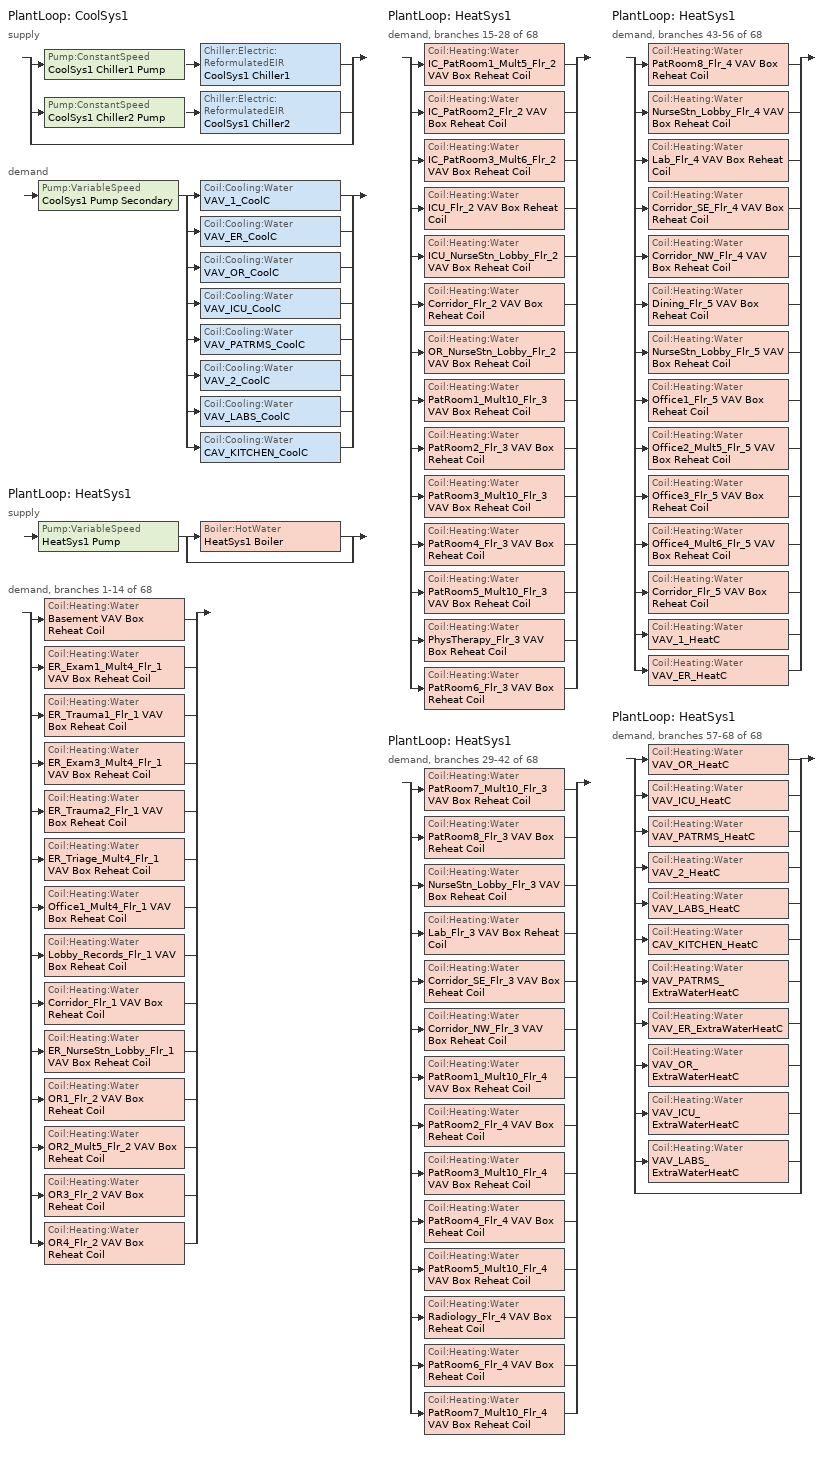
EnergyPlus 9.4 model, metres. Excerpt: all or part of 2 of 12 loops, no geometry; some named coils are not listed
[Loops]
PlantLoop 'CoolSys1'
 supply: split
  | Pump:ConstantSpeed 'CoolSys1 Chiller1 Pump' > Chiller:Electric:ReformulatedEIR 'CoolSys1 Chiller1'
  | Pump:ConstantSpeed 'CoolSys1 Chiller2 Pump' > Chiller:Electric:ReformulatedEIR 'CoolSys1 Chiller2'
  | bypass
 demand: Pump:VariableSpeed 'CoolSys1 Pump Secondary' > split
  | Coil:Cooling:Water 'VAV_1_CoolC'
  | Coil:Cooling:Water 'VAV_ER_CoolC'
  | Coil:Cooling:Water 'VAV_OR_CoolC'
  | Coil:Cooling:Water 'VAV_ICU_CoolC'
  | Coil:Cooling:Water 'VAV_PATRMS_CoolC'
  | Coil:Cooling:Water 'VAV_2_CoolC'
  | Coil:Cooling:Water 'VAV_LABS_CoolC'
  | Coil:Cooling:Water 'CAV_KITCHEN_CoolC'
PlantLoop 'HeatSys1'
 supply: Pump:VariableSpeed 'HeatSys1 Pump' > split
  | Boiler:HotWater 'HeatSys1 Boiler'
  | bypass
 demand, branches 1-14 of 68: split
  | Coil:Heating:Water 'Basement VAV Box Reheat Coil'
  | Coil:Heating:Water 'ER_Exam1_Mult4_Flr_1 VAV Box Reheat Coil'
  | Coil:Heating:Water 'ER_Trauma1_Flr_1 VAV Box Reheat Coil'
  | Coil:Heating:Water 'ER_Exam3_Mult4_Flr_1 VAV Box Reheat Coil'
  | Coil:Heating:Water 'ER_Trauma2_Flr_1 VAV Box Reheat Coil'
  | Coil:Heating:Water 'ER_Triage_Mult4_Flr_1 VAV Box Reheat Coil'
  | Coil:Heating:Water 'Office1_Mult4_Flr_1 VAV Box Reheat Coil'
  | Coil:Heating:Water 'Lobby_Records_Flr_1 VAV Box Reheat Coil'
  | Coil:Heating:Water 'Corridor_Flr_1 VAV Box Reheat Coil'
  | Coil:Heating:Water 'ER_NurseStn_Lobby_Flr_1 VAV Box Reheat Coil'
  | Coil:Heating:Water 'OR1_Flr_2 VAV Box Reheat Coil'
  | Coil:Heating:Water 'OR2_Mult5_Flr_2 VAV Box Reheat Coil'
  | Coil:Heating:Water 'OR3_Flr_2 VAV Box Reheat Coil'
  | Coil:Heating:Water 'OR4_Flr_2 VAV Box Reheat Coil'
PlantLoop 'HeatSys1'
 demand, branches 15-28 of 68: split
  | Coil:Heating:Water 'IC_PatRoom1_Mult5_Flr_2 VAV Box Reheat Coil'
  | Coil:Heating:Water 'IC_PatRoom2_Flr_2 VAV Box Reheat Coil'
  | Coil:Heating:Water 'IC_PatRoom3_Mult6_Flr_2 VAV Box Reheat Coil'
  | Coil:Heating:Water 'ICU_Flr_2 VAV Box Reheat Coil'
  | Coil:Heating:Water 'ICU_NurseStn_Lobby_Flr_2 VAV Box Reheat Coil'
  | Coil:Heating:Water 'Corridor_Flr_2 VAV Box Reheat Coil'
  | Coil:Heating:Water 'OR_NurseStn_Lobby_Flr_2 VAV Box Reheat Coil'
  | Coil:Heating:Water 'PatRoom1_Mult10_Flr_3 VAV Box Reheat Coil'
  | Coil:Heating:Water 'PatRoom2_Flr_3 VAV Box Reheat Coil'
  | Coil:Heating:Water 'PatRoom3_Mult10_Flr_3 VAV Box Reheat Coil'
  | Coil:Heating:Water 'PatRoom4_Flr_3 VAV Box Reheat Coil'
  | Coil:Heating:Water 'PatRoom5_Mult10_Flr_3 VAV Box Reheat Coil'
  | Coil:Heating:Water 'PhysTherapy_Flr_3 VAV Box Reheat Coil'
  | Coil:Heating:Water 'PatRoom6_Flr_3 VAV Box Reheat Coil'
PlantLoop 'HeatSys1'
 demand, branches 29-42 of 68: split
  | Coil:Heating:Water 'PatRoom7_Mult10_Flr_3 VAV Box Reheat Coil'
  | Coil:Heating:Water 'PatRoom8_Flr_3 VAV Box Reheat Coil'
  | Coil:Heating:Water 'NurseStn_Lobby_Flr_3 VAV Box Reheat Coil'
  | Coil:Heating:Water 'Lab_Flr_3 VAV Box Reheat Coil'
  | Coil:Heating:Water 'Corridor_SE_Flr_3 VAV Box Reheat Coil'
  | Coil:Heating:Water 'Corridor_NW_Flr_3 VAV Box Reheat Coil'
  | Coil:Heating:Water 'PatRoom1_Mult10_Flr_4 VAV Box Reheat Coil'
  | Coil:Heating:Water 'PatRoom2_Flr_4 VAV Box Reheat Coil'
  | Coil:Heating:Water 'PatRoom3_Mult10_Flr_4 VAV Box Reheat Coil'
  | Coil:Heating:Water 'PatRoom4_Flr_4 VAV Box Reheat Coil'
  | Coil:Heating:Water 'PatRoom5_Mult10_Flr_4 VAV Box Reheat Coil'
  | Coil:Heating:Water 'Radiology_Flr_4 VAV Box Reheat Coil'
  | Coil:Heating:Water 'PatRoom6_Flr_4 VAV Box Reheat Coil'
  | Coil:Heating:Water 'PatRoom7_Mult10_Flr_4 VAV Box Reheat Coil'
PlantLoop 'HeatSys1'
 demand, branches 43-56 of 68: split
  | Coil:Heating:Water 'PatRoom8_Flr_4 VAV Box Reheat Coil'
  | Coil:Heating:Water 'NurseStn_Lobby_Flr_4 VAV Box Reheat Coil'
  | Coil:Heating:Water 'Lab_Flr_4 VAV Box Reheat Coil'
  | Coil:Heating:Water 'Corridor_SE_Flr_4 VAV Box Reheat Coil'
  | Coil:Heating:Water 'Corridor_NW_Flr_4 VAV Box Reheat Coil'
  | Coil:Heating:Water 'Dining_Flr_5 VAV Box Reheat Coil'
  | Coil:Heating:Water 'NurseStn_Lobby_Flr_5 VAV Box Reheat Coil'
  | Coil:Heating:Water 'Office1_Flr_5 VAV Box Reheat Coil'
  | Coil:Heating:Water 'Office2_Mult5_Flr_5 VAV Box Reheat Coil'
  | Coil:Heating:Water 'Office3_Flr_5 VAV Box Reheat Coil'
  | Coil:Heating:Water 'Office4_Mult6_Flr_5 VAV Box Reheat Coil'
  | Coil:Heating:Water 'Corridor_Flr_5 VAV Box Reheat Coil'
  | Coil:Heating:Water 'VAV_1_HeatC'
  | Coil:Heating:Water 'VAV_ER_HeatC'
PlantLoop 'HeatSys1'
 demand, branches 57-68 of 68: split
  | Coil:Heating:Water 'VAV_OR_HeatC'
  | Coil:Heating:Water 'VAV_ICU_HeatC'
  | Coil:Heating:Water 'VAV_PATRMS_HeatC'
  | Coil:Heating:Water 'VAV_2_HeatC'
  | Coil:Heating:Water 'VAV_LABS_HeatC'
  | Coil:Heating:Water 'CAV_KITCHEN_HeatC'
  | Coil:Heating:Water 'VAV_PATRMS_ExtraWaterHeatC'
  | Coil:Heating:Water 'VAV_ER_ExtraWaterHeatC'
  | Coil:Heating:Water 'VAV_OR_ExtraWaterHeatC'
  | Coil:Heating:Water 'VAV_ICU_ExtraWaterHeatC'
  | Coil:Heating:Water 'VAV_LABS_ExtraWaterHeatC'
  | bypass
[Boiler:HotWater]
HeatSys1 Boiler: Boiler flow mode=LeavingSetpointModulated; Design water flow rate=Autosize; Efficiency curve temperature evaluation variable=LeavingBoiler; Fuel type=NaturalGas; Maximum part load ratio=1.2; Minimum part load ratio=0; Nominal capacity=1.54634e+06; Nominal thermal efficiency=0.8125; Normalized boiler efficiency curve=HeatSys1 Boiler Efficiency Curve; Optimum part load ratio=1; Water outlet upper temperature limit=95
[Chiller:Electric:ReformulatedEIR] Chiller flow mode type=ConstantFlow; Cooling capacity function of temperature curve=WC_PD_GT150_2010_PA_CAPFT; Design heat recovery water flow rate=0; Electric input to cooling output ratio function of part load ratio curve=WC_PD_150to300_2010_PA_EIRFPLR; Electric input to cooling output ratio function of part load ratio curve type=LeavingCondenserWaterTemperature; Electric input to cooling output ratio function of temperature curve=WC_PD_GT150_2010_PA_EIRFT; Leaving chilled water lower temperature limit=5; Maximum part load ratio=1; Minimum part load ratio=0.1; Minimum unloading ratio=0.1; Optimum part load ratio=1; Reference capacity=630280; Reference chilled water flow rate=0.0183542; Reference condenser water flow rate=Autosize; Reference cop=5.33; Reference leaving chilled water temperature=6.67; Reference leaving condenser water temperature=34.4444
CoolSys1 Chiller1; CoolSys1 Chiller2
[Coil:Heating:Water] Availability schedule=ALWAYS_ON; Maximum water flow rate=Autosize; Performance input method=UFactorTimesAreaAndDesignWaterFlowRate; Rated capacity=Autosize; Rated inlet air temperature=12.8; Rated inlet water temperature=82.2; Rated outlet air temperature=40; Rated outlet water temperature=71.1; U factor times area value=Autosize
Basement VAV Box Reheat Coil; Corridor_Flr_1 VAV Box Reheat Coil; Corridor_Flr_2 VAV Box Reheat Coil; Corridor_Flr_5 VAV Box Reheat Coil; Corridor_NW_Flr_3 VAV Box Reheat Coil; Corridor_NW_Flr_4 VAV Box Reheat Coil; Corridor_SE_Flr_3 VAV Box Reheat Coil; Corridor_SE_Flr_4 VAV Box Reheat Coil; Dining_Flr_5 VAV Box Reheat Coil; ER_Exam1_Mult4_Flr_1 VAV Box Reheat Coil; ER_Exam3_Mult4_Flr_1 VAV Box Reheat Coil; ER_NurseStn_Lobby_Flr_1 VAV Box Reheat Coil; ER_Trauma1_Flr_1 VAV Box Reheat Coil; ER_Trauma2_Flr_1 VAV Box Reheat Coil; ER_Triage_Mult4_Flr_1 VAV Box Reheat Coil; ICU_Flr_2 VAV Box Reheat Coil; ICU_NurseStn_Lobby_Flr_2 VAV Box Reheat Coil; IC_PatRoom1_Mult5_Flr_2 VAV Box Reheat Coil; IC_PatRoom2_Flr_2 VAV Box Reheat Coil; IC_PatRoom3_Mult6_Flr_2 VAV Box Reheat Coil; Lab_Flr_3 VAV Box Reheat Coil; Lab_Flr_4 VAV Box Reheat Coil; Lobby_Records_Flr_1 VAV Box Reheat Coil; NurseStn_Lobby_Flr_3 VAV Box Reheat Coil; NurseStn_Lobby_Flr_4 VAV Box Reheat Coil; NurseStn_Lobby_Flr_5 VAV Box Reheat Coil; OR1_Flr_2 VAV Box Reheat Coil; OR2_Mult5_Flr_2 VAV Box Reheat Coil; OR3_Flr_2 VAV Box Reheat Coil; OR4_Flr_2 VAV Box Reheat Coil; OR_NurseStn_Lobby_Flr_2 VAV Box Reheat Coil; Office1_Flr_5 VAV Box Reheat Coil; Office1_Mult4_Flr_1 VAV Box Reheat Coil; Office2_Mult5_Flr_5 VAV Box Reheat Coil; Office3_Flr_5 VAV Box Reheat Coil; Office4_Mult6_Flr_5 VAV Box Reheat Coil; PatRoom1_Mult10_Flr_3 VAV Box Reheat Coil; PatRoom1_Mult10_Flr_4 VAV Box Reheat Coil; PatRoom2_Flr_3 VAV Box Reheat Coil; PatRoom2_Flr_4 VAV Box Reheat Coil; PatRoom3_Mult10_Flr_3 VAV Box Reheat Coil; PatRoom3_Mult10_Flr_4 VAV Box Reheat Coil; PatRoom4_Flr_3 VAV Box Reheat Coil; PatRoom4_Flr_4 VAV Box Reheat Coil; PatRoom5_Mult10_Flr_3 VAV Box Reheat Coil; PatRoom5_Mult10_Flr_4 VAV Box Reheat Coil; PatRoom6_Flr_3 VAV Box Reheat Coil; PatRoom6_Flr_4 VAV Box Reheat Coil; PatRoom7_Mult10_Flr_3 VAV Box Reheat Coil; PatRoom7_Mult10_Flr_4 VAV Box Reheat Coil; PatRoom8_Flr_3 VAV Box Reheat Coil; PatRoom8_Flr_4 VAV Box Reheat Coil; PhysTherapy_Flr_3 VAV Box Reheat Coil; Radiology_Flr_4 VAV Box Reheat Coil
[EnergyManagementSystem:Actuator]
Name | Actuated component control type | Actuated component type | Actuated component unique
Chiller1PumpFlow | Pump Mass Flow Rate | Pump | COOLSYS1 CHILLER1 PUMP
Chiller2PumpFlow | Pump Mass Flow Rate | Pump | COOLSYS1 CHILLER2 PUMP
Chiller2PumpStatus | On/Off Supervisory | Plant Component Pump:ConstantSpeed | COOLSYS1 CHILLER2 PUMP
Chiller2Status | On/Off Supervisory | Plant Component Chiller:Electric:ReformulatedEIR | COOLSYS1 CHILLER2
[EnergyManagementSystem:InternalVariable]
Chiller2PumpDesignFlow: Internal data index key=COOLSYS1 CHILLER2 PUMP; Internal data type=Pump Maximum Mass Flow Rate
[EnergyManagementSystem:Sensor]
Name | Output variable or output meter index key | Output variable or output meter
BoilerPLR | HeatSys1 Boiler | Boiler Part Load Ratio
Chiller1_Status | CoolSys1 Chiller1 | Chiller Electricity Rate
Chiller2_Status | CoolSys1 Chiller2 | Chiller Electricity Rate
ChillerPlantDemandLoad | CoolSys1 | Plant Supply Side Cooling Demand Rate
[PlantEquipmentList]
CoolSys1 Equipment List 1: CoolSys1 Chiller1, Chiller:Electric:ReformulatedEIR
CoolSys1 Equipment List 2: CoolSys1 Chiller1, Chiller:Electric:ReformulatedEIR, CoolSys1 Chiller2, Chiller:Electric:ReformulatedEIR
HeatSys1 Equipment List: HeatSys1 Boiler, Boiler:HotWater
[PlantEquipmentOperation:CoolingLoad]
CoolSys1 Operation Scheme: Load range 1 lower limit=0; Load range 1 upper limit=630280; Load range 2 lower limit=630280; Load range 2 upper limit=100000000000000; Range 1 equipment list=CoolSys1 Equipment List 1; Range 2 equipment list=CoolSys1 Equipment List 2
[PlantEquipmentOperation:HeatingLoad]
HeatSys1 Operation Scheme: Load range 1 lower limit=0; Load range 1 upper limit=1000000000000000; Range 1 equipment list=HeatSys1 Equipment List
[PlantEquipmentOperationSchemes] Control scheme 1 schedule=PlantOnSched
Name | Control scheme 1
CoolSys1 Loop Operation Scheme List | CoolSys1 Operation Scheme
HeatSys1 Loop Operation Scheme List | HeatSys1 Operation Scheme
[PlantLoop] Fluid type=Water; Maximum loop flow rate=Autosize; Minimum loop flow rate=0; Plant loop volume=Autocalculate
Name | Common pipe simulation | Load distribution scheme | Maximum loop temperature | Minimum loop temperature | Plant equipment operation scheme
CoolSys1 | TwoWayCommonPipe | UniformLoad | 98 | 1 | CoolSys1 Loop Operation Scheme List
HeatSys1 |  | Optimal | 100 | 10 | HeatSys1 Loop Operation Scheme List
[Pump:ConstantSpeed] Design flow rate=Autosize; Design power consumption=Autosize; Design pump head=44761.3; Fraction of motor inefficiencies to fluid stream=0; Motor efficiency=0.9; Pump control type=Intermittent
CoolSys1 Chiller1 Pump; CoolSys1 Chiller2 Pump
[Pump:VariableSpeed] Design maximum flow rate=Autosize; Design minimum flow rate=0; Design power consumption=Autosize; Fraction of motor inefficiencies to fluid stream=0; Motor efficiency=0.9; Pump control type=Intermittent; Coefficient 1 of the part load performance curve=0; Coefficient 2 of the part load performance curve=0.0205; Coefficient 3 of the part load performance curve=0.4101; Coefficient 4 of the part load performance curve=0.5753
Name | Design pump head
CoolSys1 Pump Secondary | 134284
HeatSys1 Pump | 179352
[SetpointManager:Scheduled] Control variable=Temperature
Name | Schedule | Setpoint node or nodelist
CoolSys1 Loop Plant Demand Inlet Setpoint Manager | CW-Loop-Temp-Schedule | CoolSys1 Demand Inlet Node
CoolSys1 Loop Setpoint Manager | CW-Loop-Temp-Schedule | CoolSys1 Supply Outlet Node
HeatSys1 Boiler Setpoint Manager | HW-Loop-Temp-Schedule | HeatSys1 Supply Equipment Outlet Node
HeatSys1 Loop Setpoint Manager | HW-Loop-Temp-Schedule | HeatSys1 Supply Outlet Node
[Sizing:Plant]
Name | Design loop exit temperature | Loop design temperature difference | Loop type
HeatSys1 | 82 | 11 | Heating
CoolSys1 | 7.22 | 8.33 | Cooling
[Curve:Bicubic]
WC_PD_150TO300_2010_PA_EIRFPLR: Maximum value of x=36.52; Maximum value of y=1.03; Minimum value of x=31.13; Minimum value of y=0.19; Coefficient1 constant=-0.136053; Coefficient2 x=0.0086427; Coefficient3 x 2=3.85558e-06; Coefficient4 y=1.024034; Coefficient5 y 2=0.0604744; Coefficient6 x y=-0.00894786; Coefficient7 x 3=0; Coefficient8 y 3=0.057066; Coefficient9 x 2 y=0; Coefficient10 x y 2=0
[Curve:Biquadratic] Maximum value of x=10; Maximum value of y=46.11; Minimum value of x=5; Minimum value of y=17.78
Name | Coefficient1 constant | Coefficient2 x | Coefficient3 x 2 | Coefficient4 y | Coefficient5 y 2 | Coefficient6 x y
WC_PD_GT150_2010_PA_CAPFT | 0.906115 | 0.0292277 | -0.0003647 | -0.0009709 | -9.05e-05 | 0.0002527
WC_PD_GT150_2010_PA_EIRFT | 0.377312 | -0.0229032 | 0.0016504 | 0.0118156 | 0.0004345 | -0.0010132
[Curve:Quadratic]
HeatSys1 Boiler Efficiency Curve: Maximum value of x=1; Minimum value of x=0; Coefficient1 constant=1; Coefficient2 x=0; Coefficient3 x 2=0
[Schedule:Compact]
ALWAYS_ON; PlantOnSched: Through: 12/31, For: AllDays, Until: 24:00, 1
CW-Loop-Temp-Schedule: Through: 12/31, For: AllDays, Until: 24:00, 6.7
HW-Loop-Temp-Schedule: Through: 12/31, For: AllDays, Until: 24:00, 82
